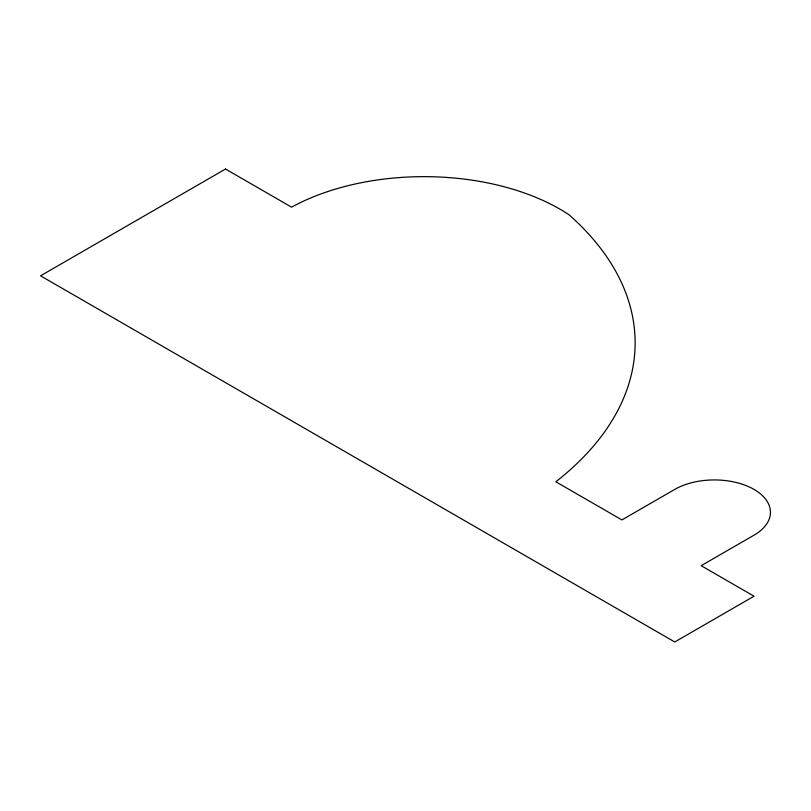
<?xml version="1.0" encoding="UTF-8"?>
<svg xmlns="http://www.w3.org/2000/svg" width="811" height="811" viewBox="0 0 811 811"><rect width="100%" height="100%" fill="white"/><g stroke="black" fill="none" stroke-linecap="round" stroke-linejoin="round"><path stroke-width="1.22" d="M225.529 169.023L40.55 275.821L674.752 641.977L754.027 596.207L701.18 565.693L754.027 535.179A56.06 32.359 0 0 0 754.027 489.408A56.06 32.359 0 0 0 674.752 489.408L621.905 519.922L555.839 481.785A405.064 233.862 0 0 0 569.058 214.793A192.288 111.016 0 0 0 291.585 207.17L225.529 169.023"/></g></svg>
